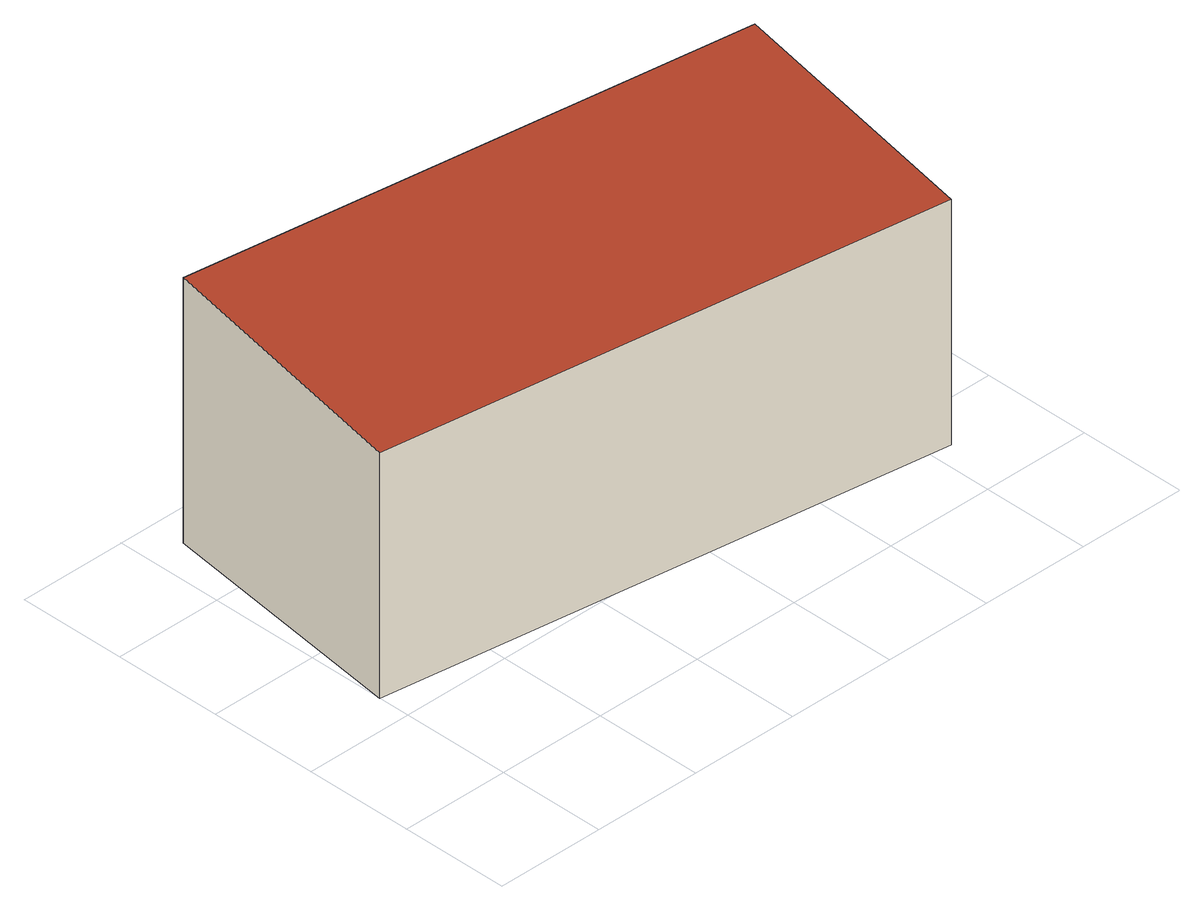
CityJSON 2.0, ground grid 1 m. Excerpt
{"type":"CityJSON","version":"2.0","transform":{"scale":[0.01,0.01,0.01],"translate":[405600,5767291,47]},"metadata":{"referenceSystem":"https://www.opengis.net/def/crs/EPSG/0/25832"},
"CityObjects":{
"building1":{"type":"Building","attributes":{"Gemeindeschluessel":"05566012","Geometrietyp2DReferenz":"3000","function":"51009_1610","roofType":"2100","measuredHeight":2.42},"geometry":[{"type":"Solid","lod":"2","boundaries":[[[[0,1,2,3]],[[4,5,1,0]],[[6,7,5,4]],[[3,2,7,6]],[[4,0,3,6]],[[1,5,7,2]]]],"semantics":{"surfaces":[{"type":"WallSurface"},{"type":"RoofSurface"},{"type":"GroundSurface"}],"values":[[0,0,0,0,1,2]]}}]}
},
"vertices":[
[33,368,312],[33,368,70],[0,129,70],[0,129,294],[553,297,312],[553,297,70],[520,58,294],[520,58,70]
]}
